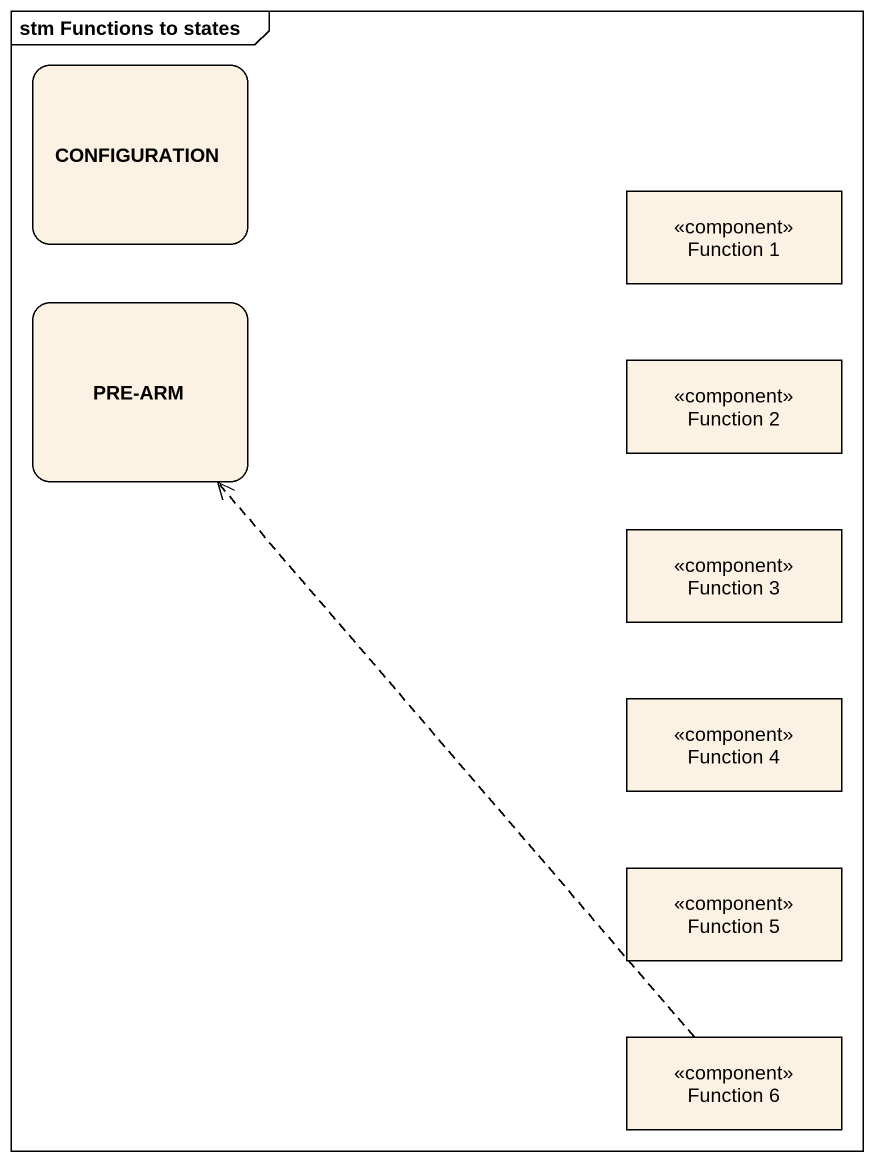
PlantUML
@startuml
mainframe stm Functions to states
hide empty description
state CONFIGURATION
state "Function 1" as Function_1 <<component>>
state "PRE-ARM" as PRE_ARM
state "Function 2" as Function_2 <<component>>
state "Function 3" as Function_3 <<component>>
state "Function 4" as Function_4 <<component>>
state "Function 5" as Function_5 <<component>>
state "Function 6" as Function_6 <<component>>
Function_6 -up[dashed]-> PRE_ARM
@enduml
